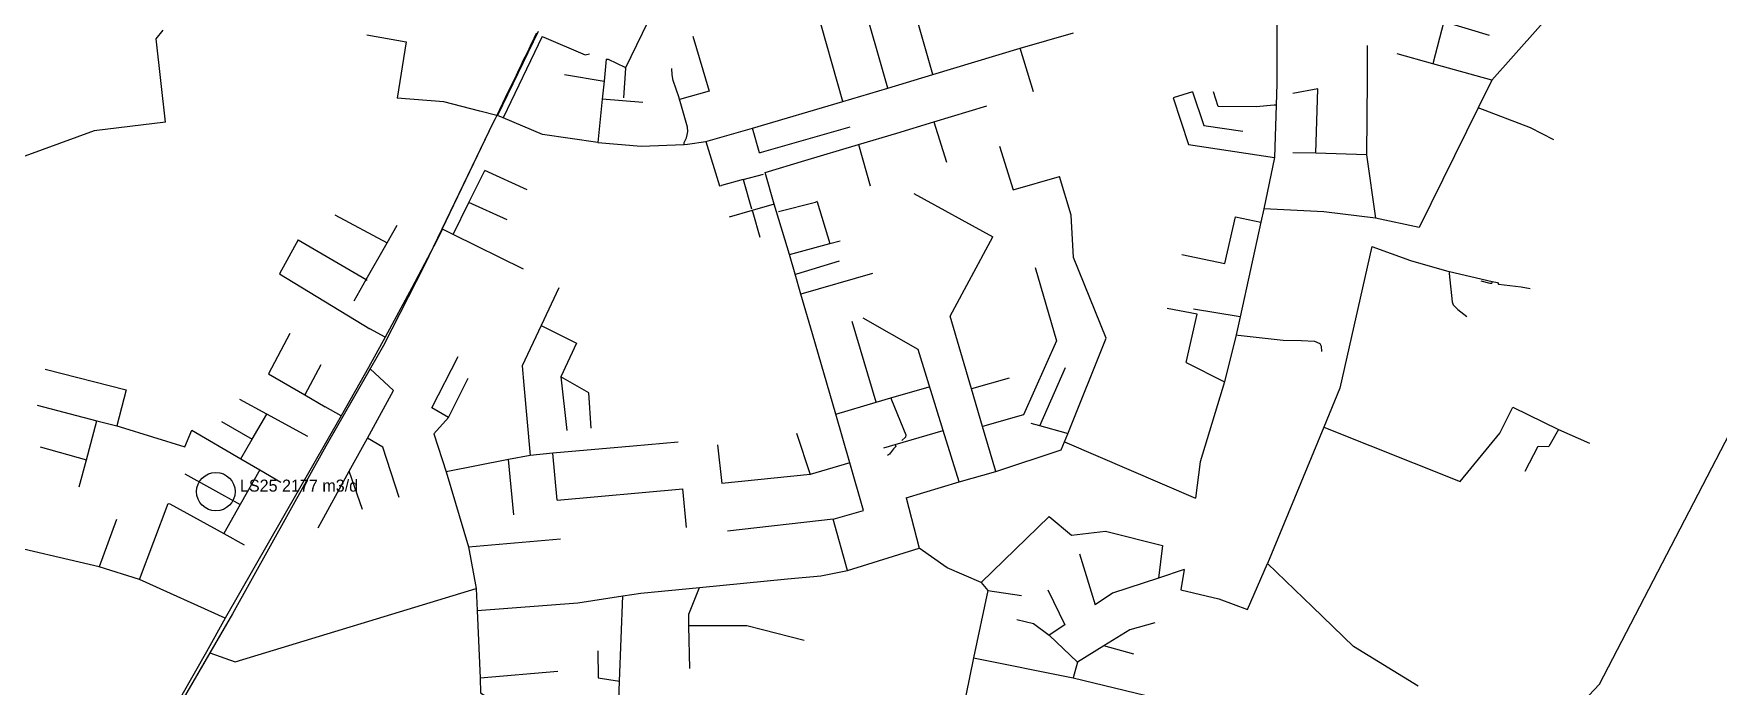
# Model space of a CAD drawing. Header units: metres. Extents: x 432891 to 477890, y 2556094 to 2581523.
# Drawn here: x 445733 to 449231, y 2563844 to 2565200 of the extents above; entities that cross this region are included whole.
import ezdxf

# ---------------------------------------------------------------- set-up
doc = ezdxf.new("R2010")
doc.units = ezdxf.units.M
for name, color, linetype in [('W10_LIFT_STATIONS', 6, 'Continuous'), ('W10_MAIN_PIPE', 1, 'Continuous'), ('W10_PIPE_DN200', 8, 'Continuous'), ('W10_PIPE_DN250_400', 3, 'Continuous'), ('W10_PIPE_DN500_800', 30, 'Continuous'), ('W10_PIPE_DN900_1200', 1, 'Continuous')]:
    doc.layers.add(name, color=color, linetype=linetype)

msp = doc.modelspace()

# ---------------------------------------------------------------- linework, layer by layer
at = {"layer": 'W10_LIFT_STATIONS'}
msp.add_circle((446111.4, 2564248.8), 40, dxfattribs=at)
at = {"layer": 'W10_MAIN_PIPE'}
msp.add_lwpolyline([(446776.9, 2565201.3), (446775.9, 2565199.2), (446771.8, 2565190.8), (446770.6, 2565188.2), (446766.2, 2565179.2), (446760.9, 2565168.1), (446755.6, 2565157.1), (446752.6, 2565150.9), (446749.1, 2565143.4), (446745, 2565135), (446739.7, 2565123.9), (446734.7, 2565113.4), (446729.2, 2565101.8), (446723.9, 2565090.7), (446718.6, 2565079.7), (446693.9, 2565028.6), (446691.2, 2565023.2), (446687.5, 2565015.6), (446544.7, 2564719.1), (446459.2, 2564552.4), (446340, 2564343.2), (446145.9, 2563995.1), (445981.3, 2563710.9)], dxfattribs=at)
at = {"layer": 'W10_PIPE_DN200'}
for points in [[(447599.8, 2565115.1), (447544.8, 2565309.8)], [(447506.4, 2565086.9), (447450.8, 2565283.6)], [(446961.9, 2565128.2), (447020.8, 2565249.8)], [(447413.1, 2565059.1), (447357, 2565257.4)], [(445987.1, 2565189.6), (446002.1, 2565207.6)], [(448661.4, 2565225.2), (448638.5, 2565137.6)], [(448661.4, 2565225.2), (448755.2, 2565196.7)], [(446007, 2565016), (445987.1, 2565189.6)], [(446425.2, 2565197.9), (446506.5, 2565183.1), (446487.6, 2565066.1)], [(446789.1, 2565194.3), (446707.6, 2565025.2)], [(446789.1, 2565194.3), (446792.7, 2565192.6)], [(446792.7, 2565192.6), (446878.1, 2565156.2), (446886.9, 2565157.8)], [(447101.8, 2565194.9), (447135.9, 2565080.7), (447074.3, 2565063.2)], [(447687.5, 2565141.5), (447781.2, 2565170.2)], [(447781.2, 2565170.2), (447892.2, 2565202.1)], [(447809.2, 2565079), (447781.2, 2565170.2)], [(448502.1, 2565175.5), (448501.6, 2565104.7)], [(446921.9, 2565147.2), (446917.4, 2565101.6)], [(446921.9, 2565147.2), (446925.9, 2565146.8)], [(446925.9, 2565146.8), (446960.6, 2565130.6), (446961.9, 2565128.2)], [(447599.8, 2565115.1), (447687.5, 2565141.5)], [(448638.5, 2565137.6), (448564.4, 2565158.2)], [(448760.7, 2565103.6), (448638.5, 2565137.6)], [(446835.1, 2565115.2), (446917.4, 2565101.6)], [(446917.4, 2565101.6), (446913.7, 2565064.2)], [(446961.9, 2565128.2), (446957.8, 2565066.6)], [(447073.1, 2565067), (447061.2, 2565102.5), (447058.9, 2565114.8), (447057.9, 2565127.7)], [(447506.4, 2565086.9), (447599.8, 2565115.1)], [(448501.6, 2565104.7), (448500.5, 2564948.7)], [(446694.7, 2565030.3), (446659.4, 2565039.3), (446584.7, 2565058.2), (446487.6, 2565066.1)], [(446913.7, 2565064.2), (446904.8, 2564974.2)], [(446997.6, 2565057), (446913.7, 2565064.2)], [(447074.3, 2565063.2), (447073.1, 2565067)], [(447413.1, 2565059.1), (447506.4, 2565086.9)], [(448139.4, 2565079.4), (448098.9, 2565066.9), (448131.1, 2564970), (448309.6, 2564942.8)], [(448139.4, 2565079.4), (448162.5, 2565009.5), (448244.1, 2564997.5)], [(448309.1, 2565051.4), (448271.1, 2565048.3), (448192.8, 2565048.6), (448182.8, 2565079.5)], [(448399.2, 2565085.6), (448347.5, 2565075.9)], [(448395.3, 2564951.5), (448399.2, 2565085.6)], [(446707.6, 2565025.2), (446695.9, 2565030)], [(447075.6, 2565059.4), (447074.3, 2565063.2)], [(447083.8, 2564974), (447088.7, 2564983.8), (447090.3, 2564990.1), (447091.3, 2564996.7), (447090.7, 2565006), (447075.8, 2565058.9), (447075.6, 2565059.4)], [(447225.7, 2565003.6), (447413.1, 2565059.1)], [(447602.3, 2565016.8), (447712.3, 2565049.9)], [(448313.1, 2565051.2), (448309.1, 2565051.4)], [(448889.8, 2564979.8), (448841, 2565004.3), (448732.3, 2565046)], [(446007, 2565016), (445859, 2564998.1), (445714.6, 2564945.5)], [(446904.8, 2564974.2), (446789.8, 2564990.3), (446707.6, 2565025.2)], [(447128.5, 2564976.4), (447225.7, 2565003.6)], [(447240.2, 2564952.6), (447225.7, 2565003.6)], [(447244, 2564953.7), (447428.3, 2565006.7)], [(447525.1, 2564993.6), (447602.3, 2565016.8)], [(447602.3, 2565016.8), (447628.8, 2564933.3)], [(446904.8, 2564974.2), (446994.6, 2564966.4), (447083.9, 2564970)], [(447083.9, 2564970), (447083.8, 2564974)], [(447083.9, 2564970), (447090.9, 2564970.3)], [(447090.9, 2564970.3), (447128.5, 2564976.4)], [(447128.5, 2564976.4), (447157.3, 2564883.7)], [(447334.5, 2564936.3), (447446, 2564969.8)], [(447446, 2564969.8), (447525.1, 2564993.6)], [(447446, 2564969.8), (447469.8, 2564884.1)], [(447738.4, 2564966.7), (447766.8, 2564875.9)], [(447240.2, 2564952.6), (447244, 2564953.7)], [(447251.9, 2564911.4), (447334.5, 2564936.3)], [(448395.3, 2564951.5), (448347.6, 2564952.8)], [(448500.5, 2564948.7), (448395.3, 2564951.5)], [(448500.5, 2564948.7), (448519, 2564816.8)], [(448818.1, 2563672.3), (448984.5, 2563849), (449543.6, 2564926)], [(446636.7, 2564849.1), (446669.9, 2564915.9)], [(446758, 2564875.5), (446669.9, 2564915.9)], [(447206.2, 2564897.1), (447161.1, 2564884.9)], [(447206.2, 2564897.1), (447248.5, 2564908.5)], [(447206.2, 2564897.1), (447223.8, 2564836.5)], [(447270.7, 2564845.6), (447251.9, 2564911.4)], [(447766.8, 2564875.9), (447862.9, 2564903.7)], [(447887.5, 2564823.3), (447862.9, 2564903.7)], [(447157.3, 2564883.7), (447161.1, 2564884.9)], [(447560.3, 2564867.8), (447724.5, 2564778.2)], [(446358.3, 2564824), (446467.2, 2564765.8)], [(446603.8, 2564783), (446636.7, 2564849.1)], [(446716.2, 2564813.1), (446636.7, 2564849.1)], [(447224.9, 2564832.6), (447177.3, 2564819.2)], [(447270.7, 2564845.6), (447224.9, 2564832.6)], [(447224.9, 2564832.6), (447226, 2564828.8)], [(447226, 2564828.8), (447240.8, 2564777.6)], [(447302.2, 2564741.5), (447270.7, 2564845.6)], [(447279.4, 2564830.7), (447356.2, 2564850.2)], [(447360, 2564851.3), (447356.2, 2564850.2)], [(447360.2, 2564850.8), (447386.1, 2564764.1)], [(447892.2, 2564735.2), (447887.5, 2564823.3)], [(448117.2, 2564741.3), (448206.3, 2564722.5), (448228.7, 2564819.7), (448281.4, 2564808.4)], [(446467.2, 2564765.8), (446487.9, 2564802.2)], [(446582.1, 2564793.7), (446563.7, 2564758.7)], [(446603.8, 2564783), (446582.1, 2564793.7)], [(446282.5, 2564771.5), (446243.4, 2564701.4)], [(446282.5, 2564771.5), (446423.6, 2564689.4)], [(446423.6, 2564689.4), (446467.2, 2564765.8)], [(446750, 2564710.9), (446603.8, 2564783)], [(447302.2, 2564741.5), (447386.1, 2564764.1)], [(447386.1, 2564764.1), (447407.7, 2564769.9)], [(447636.3, 2564613.2), (447724.5, 2564778.2)], [(448511.8, 2564758.3), (448445.4, 2564464)], [(448511.8, 2564758.3), (448591.6, 2564728.6)], [(447314, 2564700.4), (447302.2, 2564741.5)], [(447317.8, 2564701.5), (447406.4, 2564728)], [(447812.5, 2564714.5), (447857, 2564562.1), (447788.3, 2564408.6), (447703.3, 2564384)], [(447959.9, 2564567.8), (447892.2, 2564735.2)], [(448591.6, 2564728.6), (448671.8, 2564706.2)], [(446243.4, 2564701.4), (446430.9, 2564586.9)], [(446398.5, 2564645.4), (446423.6, 2564689.4)], [(446423.6, 2564689.4), (446425.8, 2564688.2)], [(447314, 2564700.4), (447317.8, 2564701.5)], [(447326, 2564658.7), (447314, 2564700.4)], [(447475, 2564701.8), (447326, 2564658.7)], [(448673.1, 2564705.9), (448672.2, 2564702)], [(448672.2, 2564702), (448678.3, 2564642.7), (448680.4, 2564636.8), (448690.4, 2564627.3), (448708.8, 2564612.4)], [(448673.1, 2564705.9), (448761.7, 2564685.5)], [(448737.7, 2564686.9), (448756.5, 2564682.1), (448760.8, 2564681.6)], [(448761.7, 2564685.5), (448760.8, 2564681.6)], [(448761.7, 2564685.5), (448772.5, 2564683)], [(448772.5, 2564683), (448774.9, 2564679.8)], [(448774.9, 2564679.8), (448821.7, 2564674), (448840.2, 2564670.4)], [(446823.7, 2564672.4), (446786.7, 2564593.9)], [(447350.3, 2564576.7), (447326, 2564658.7)], [(447621.6, 2564376.1), (447569.9, 2564544.1), (447455.6, 2564609.3)], [(447680.5, 2564462.1), (447636.3, 2564613.2)], [(448126.4, 2564517.2), (448148.8, 2564617.7), (448086.7, 2564629.4)], [(448234.4, 2564612.8), (448141.6, 2564627.9)], [(448238.3, 2564611.9), (448234.4, 2564612.8)], [(446265, 2564577.5), (446220.7, 2564493.6), (446296.1, 2564449.8)], [(446462.8, 2564569.6), (446430.9, 2564586.9)], [(446786.7, 2564593.9), (446747.2, 2564509.8), (446750.7, 2564470.2)], [(446786.7, 2564593.9), (446859.9, 2564557.3)], [(447398.6, 2564409.6), (447350.3, 2564576.7)], [(447482.7, 2564434.5), (447432.4, 2564602.1)], [(448230.1, 2564574.7), (448234, 2564573.8)], [(446859.9, 2564557.3), (446827.9, 2564487.2)], [(447880.3, 2564369), (447959.9, 2564567.8)], [(448234, 2564573.8), (448327.5, 2564563.1), (448365.8, 2564562.8), (448392.3, 2564561.3), (448403.4, 2564556.2), (448406.6, 2564550.7), (448406.9, 2564539.6)], [(446329.1, 2564511.9), (446296.1, 2564449.8)], [(446594.1, 2564403.1), (446559.7, 2564422.6), (446614.3, 2564529.4)], [(447822.2, 2564385.3), (447875.3, 2564506.6)], [(448126.4, 2564517.2), (448205.4, 2564476.9)], [(445757, 2564503.4), (445925.4, 2564460), (445906, 2564385.3)], [(446431.5, 2564503.8), (446340, 2564343.2), (446145.9, 2563995.1), (446098.8, 2563913.7)], [(446431.5, 2564503.8), (446480.4, 2564458.8)], [(446594.1, 2564403.1), (446635.2, 2564484.3)], [(446750.7, 2564470.2), (446763.8, 2564324.2)], [(446890.9, 2564380.5), (446885.6, 2564454.3), (446827.9, 2564487.2)], [(446827.9, 2564487.2), (446840.3, 2564376)], [(447758.7, 2564484.3), (447680.5, 2564462.1)], [(446217.1, 2564410), (446161.4, 2564440.3)], [(446296.1, 2564449.8), (446338.2, 2564425.3)], [(446426.3, 2564360.2), (446480.4, 2564458.8)], [(447398.6, 2564409.6), (447482.7, 2564434.5)], [(447482.7, 2564434.5), (447513.2, 2564443.4)], [(447513.2, 2564443.4), (447592.2, 2564466.8)], [(447513.2, 2564443.4), (447514.3, 2564439.6)], [(447514.3, 2564439.6), (447543.7, 2564367), (447543.2, 2564362), (447535.8, 2564354.8)], [(447703.3, 2564384), (447680.5, 2564462.1)], [(448445.4, 2564464), (448411.7, 2564382.6)], [(445740.4, 2564428.1), (445864.4, 2564396)], [(446186.7, 2564357.9), (446217.1, 2564410)], [(446302.5, 2564363.4), (446217.1, 2564410)], [(446371.3, 2564406.4), (446338.2, 2564425.3)], [(446564.2, 2564368.7), (446594.1, 2564403.1)], [(447427.6, 2564308.9), (447398.6, 2564409.6)], [(448777.6, 2564370.4), (448804.3, 2564424.6), (448899, 2564377.7)], [(445842.6, 2564314.8), (445864.4, 2564396)], [(445864.4, 2564396), (445906, 2564385.3)], [(445906, 2564385.3), (445912.4, 2564383.6), (446046.7, 2564341.9), (446061.8, 2564376.3)], [(446061.8, 2564376.3), (446163, 2564317.2)], [(446123.2, 2564394.5), (446186.7, 2564357.9)], [(446564.2, 2564368.7), (446589.9, 2564290.2)], [(447317.1, 2564370), (447345.1, 2564284.3)], [(447522.2, 2564346.6), (447621.6, 2564376.1)], [(447654.6, 2564268.9), (447621.6, 2564376.1)], [(447730.6, 2564290.7), (447703.3, 2564384)], [(447822.2, 2564385.3), (447804.3, 2564390.2)], [(447876.6, 2564370.5), (447822.2, 2564385.3)], [(447873.6, 2564352.2), (447880.3, 2564369)], [(447880.3, 2564369), (447876.6, 2564370.5)], [(448411.7, 2564382.6), (448294.7, 2564099.5)], [(448411.7, 2564382.6), (448695.1, 2564269.6)], [(448695.1, 2564269.6), (448777.6, 2564370.4)], [(448899, 2564377.7), (448879.4, 2564342.6)], [(448899, 2564377.7), (448963.9, 2564349.6)], [(445746.9, 2564342), (445842.6, 2564314.8)], [(446163, 2564317.2), (446186.7, 2564357.9)], [(446388.4, 2564291.3), (446426.3, 2564360.2)], [(446491.9, 2564236.9), (446457.9, 2564341.1), (446426.3, 2564360.2)], [(446978, 2564343.4), (446811.3, 2564328.4)], [(447071, 2564351.7), (446978, 2564343.4)], [(447153.1, 2564346.1), (447162.3, 2564266)], [(447498.5, 2564339.6), (447522.2, 2564346.6)], [(447523.4, 2564342.8), (447518.1, 2564337.7), (447510.1, 2564326.8), (447506.2, 2564323.9)], [(447522.2, 2564346.6), (447523.4, 2564342.8)], [(448830.2, 2564291.1), (448857, 2564343.2), (448879.4, 2564342.6)], [(445827.6, 2564258.8), (445842.6, 2564314.8)], [(446163, 2564317.2), (446202.9, 2564293.9)], [(446719.3, 2564315.5), (446589.9, 2564290.2)], [(446763.8, 2564324.2), (446719.3, 2564315.5)], [(446730, 2564200.7), (446719.3, 2564315.5)], [(446811.3, 2564328.4), (446763.8, 2564324.2)], [(446820.1, 2564231.1), (446811.3, 2564328.4)], [(447427.6, 2564308.9), (447345.1, 2564284.3)], [(447456.2, 2564209.4), (447427.6, 2564308.9)], [(446046.7, 2564285.9), (446162.2, 2564222.2)], [(446202.9, 2564293.9), (446162.2, 2564222.2)], [(446202.9, 2564293.9), (446246.6, 2564268.4)], [(446323.8, 2564173.5), (446388.4, 2564291.3)], [(446416.2, 2564211.4), (446388.4, 2564291.3)], [(446589.9, 2564290.2), (446636.3, 2564134.1)], [(447345.1, 2564284.3), (447162.3, 2564266)], [(445953, 2564066.4), (446012.5, 2564224.5)], [(446012.5, 2564224.5), (446015.6, 2564223.3)], [(446820.1, 2564231.1), (447080.8, 2564254.8)], [(447088.8, 2564174.2), (447080.8, 2564254.8)], [(445905.1, 2564190.6), (445869.3, 2564092.5)], [(446015.6, 2564223.3), (446127.8, 2564161.6)], [(446162.2, 2564222.2), (446127.8, 2564161.6)], [(447393.4, 2564191.5), (447173.7, 2564166.8)], [(447393.4, 2564191.5), (447456.2, 2564209.4)], [(447423.1, 2564084.9), (447393.4, 2564191.5)], [(447841.4, 2564197.5), (447700.2, 2564060.3)], [(447841.4, 2564197.5), (447888, 2564158.2), (447958.4, 2564166.6), (448076.7, 2564136.7), (448068.5, 2564069.3)], [(446127.8, 2564161.6), (446170.1, 2564138.3)], [(446636.3, 2564134.1), (446827.2, 2564151)], [(446636.3, 2564134.1), (446651.8, 2564047.4)], [(447700.2, 2564060.3), (447630.1, 2564090.5), (447571.5, 2564131.3)], [(447904.8, 2564119.3), (447937, 2564013.9)], [(448121.8, 2564086.9), (448068.5, 2564069.3)], [(448121.8, 2564086.9), (448115, 2564044.7)], [(448253.5, 2564004.3), (448294.7, 2564099.5)], [(448388.3, 2564009.6), (448294.7, 2564099.5)], [(447093.8, 2563970), (447093.4, 2563994.1), (447115.4, 2564049.8)], [(447700.2, 2564060.3), (447714, 2564043.2)], [(448068.5, 2564069.3), (447973, 2564037.8), (447937, 2564013.9)], [(446949.6, 2563855.4), (446956.1, 2564032.3)], [(447714, 2564043.2), (447684.8, 2563903.9)], [(447714, 2564043.2), (447783.9, 2564033.4)], [(447839.2, 2564044.7), (447874, 2563972.1)], [(448115, 2564044.7), (448193.6, 2564026.5), (448253.5, 2564004.3)], [(446653.8, 2564001.9), (446659.9, 2563861.6)], [(447774.8, 2563983), (447808.9, 2563975), (447841.7, 2563950.7)], [(448607.9, 2563844.6), (448473.3, 2563927.1), (448388.3, 2564009.6)], [(447246.3, 2563962), (447214, 2563970.2), (447093.8, 2563970)], [(447095.4, 2563881.2), (447093.8, 2563970)], [(447332.8, 2563939.9), (447246.3, 2563962)], [(447874, 2563972.1), (447841.7, 2563950.7)], [(447841.7, 2563950.7), (447900.6, 2563894.4)], [(448061.1, 2563976.4), (448009, 2563962.1), (447955.4, 2563928.6)], [(446904.6, 2563917.9), (446905.2, 2563862), (446949.6, 2563855.4)], [(447955.4, 2563928.6), (447900.6, 2563894.4)], [(448017.7, 2563910.9), (447955.4, 2563928.6)], [(446821.7, 2563875.4), (446659.9, 2563861.6)], [(447684.8, 2563903.9), (447668.4, 2563825.6), (447924.3, 2563768.1)], [(447684.8, 2563903.9), (447891.2, 2563861.9)], [(447900.6, 2563894.4), (447891.2, 2563861.9)], [(446659.9, 2563861.6), (446661.2, 2563831.1), (446701, 2563805.7)], [(446947.3, 2563793.5), (446949.6, 2563855.4)], [(447891.2, 2563861.9), (448063.3, 2563820.2)]]:
    msp.add_lwpolyline(points, dxfattribs=at)
at = {"layer": 'W10_PIPE_DN250_400'}
for points in [[(448314.2, 2565281), (448314.6, 2565096.5)], [(448314.6, 2565096.5), (448313.1, 2565051.2)], [(448313.1, 2565051.2), (448309.6, 2564942.8)], [(448309.6, 2564942.8), (448287.5, 2564836.1)]]:
    msp.add_lwpolyline(points, dxfattribs=at)
at = {"layer": 'W10_PIPE_DN500_800'}
for points in [[(449403.4, 2565651.4), (449322.2, 2565615.1), (449245.2, 2565562.1), (449022.9, 2565314.3), (448906.8, 2565267.3), (448760.7, 2565103.6)], [(448760.7, 2565103.6), (448732.3, 2565046)], [(448732.3, 2565046), (448609.7, 2564797.5)], [(448287.5, 2564836.1), (448281.4, 2564808.4)], [(448519, 2564816.8), (448412.1, 2564830.1), (448287.5, 2564836.1)], [(448281.4, 2564808.4), (448238.3, 2564611.9)], [(448609.7, 2564797.5), (448519, 2564816.8)], [(448238.3, 2564611.9), (448230.1, 2564574.7)], [(448230, 2564574.3), (448205.4, 2564476.9)], [(448205.4, 2564476.9), (448154.9, 2564310.6), (448145.7, 2564235.1)], [(447730.6, 2564290.7), (447866.8, 2564335.4), (447873.6, 2564352.2)], [(447873.6, 2564352.2), (448145.7, 2564235.1)], [(447544.5, 2564235.9), (447654.6, 2564268.9)], [(447654.6, 2564268.9), (447730.6, 2564290.7)], [(447544.5, 2564235.9), (447571.5, 2564131.3)], [(445869.3, 2564092.5), (445648.8, 2564144.2)], [(447423.1, 2564084.9), (447571.5, 2564131.3)], [(445953, 2564066.4), (445869.3, 2564092.5)], [(447367.6, 2564074.2), (447423.1, 2564084.9)], [(446130.7, 2563986), (445953, 2564066.4)], [(446956.1, 2564032.3), (446993.9, 2564038), (447115.4, 2564049.8)], [(447115.4, 2564049.8), (447298, 2564067.5)], [(447298, 2564067.5), (447367.6, 2564074.2)], [(446098.8, 2563913.7), (446151.8, 2563895.1), (446651.8, 2564047.4)], [(446651.8, 2564047.4), (446653.8, 2564001.9)], [(446653.8, 2564001.9), (446863.2, 2564018.2), (446956.1, 2564032.3)], [(446098.8, 2563913.7), (445991.2, 2563728)]]:
    msp.add_lwpolyline(points, dxfattribs=at)
at = {"layer": 'W10_PIPE_DN900_1200'}
for points in [[(446780.4, 2565204.7), (446695.9, 2565030)], [(446694.7, 2565030.3), (446693.9, 2565028.6), (446691.2, 2565023.2), (446687.5, 2565015.6), (446563.7, 2564758.7)], [(446563.7, 2564758.7), (446518.5, 2564672.3)], [(446518.5, 2564672.3), (446462.8, 2564569.6)], [(446462.8, 2564569.6), (446428.6, 2564506.5)], [(446428.6, 2564506.5), (446371.3, 2564406.4)], [(446371.3, 2564406.4), (446130.7, 2563986)], [(446130.7, 2563986), (446091.8, 2563916.2)], [(446091.8, 2563916.2), (445986.7, 2563730.9)]]:
    msp.add_lwpolyline(points, dxfattribs=at)

# ---------------------------------------------------------------- texts
at = {"layer": 'W10_LIFT_STATIONS'}
msp.add_text('LS25 2177 m3/d', height=25, dxfattribs=at).set_placement((446161.4, 2564248.8))

doc.saveas('drawing.dxf')
